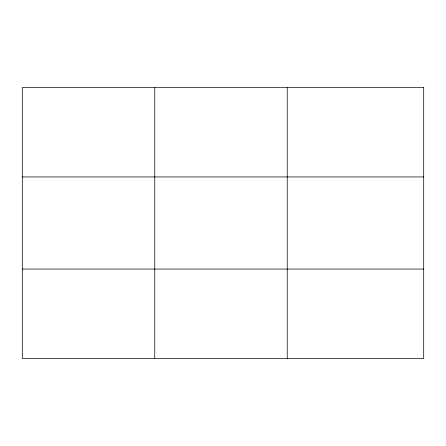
<?xml version="1.0" encoding="UTF-8"?>
<svg xmlns="http://www.w3.org/2000/svg" width="446" height="446" viewBox="0 0 446 446"><rect width="100%" height="100%" fill="white"/><g stroke="black" fill="none" stroke-linecap="round" stroke-linejoin="round"><path stroke-width="0.67" d="M154.762 87.505L154.762 358.495M287.224 87.505L287.224 358.495M22.3 176.934L423.7 176.934M22.3 269.066L423.7 269.066M423.7 87.505L423.7 358.495L22.3 358.495L22.3 87.505L423.7 87.505"/></g></svg>
